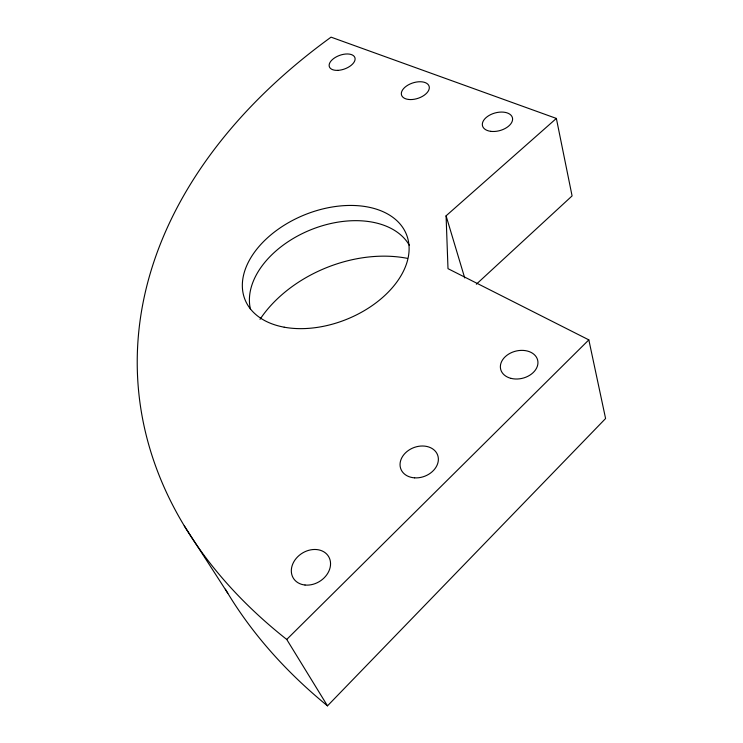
<?xml version="1.0" encoding="UTF-8"?>
<svg xmlns="http://www.w3.org/2000/svg" width="743" height="743" viewBox="0 0 743 743"><rect width="100%" height="100%" fill="white"/><g stroke="black" fill="none" stroke-linecap="round" stroke-linejoin="round"><path stroke-width="1.11" d="M327.496 705.85L605.591 418.523L588.837 339.876L448.001 268.66L446.079 215.823L556.368 118.434L331.062 37.15A683.997 453.341 -4.3 0 0 286.733 639.444L327.496 705.85A636.658 447.88 -2.2 0 1 225.37 589.19M286.733 639.444L588.837 339.876M476.337 284.216L572.082 195.911L556.368 118.434M184.264 525.83L227.813 593.267M446.079 215.823L464.719 277.947M260.013 319.323A115.128 80.077 -22 0 1 407.489 258.378M250.521 309.422A86.021 56.514 -22.1 0 1 310.88 229.754A86.021 56.514 -22.1 0 1 409.374 245.32M284.216 327.199A87.052 56.319 -22.1 0 0 409.114 248.468A87.052 56.319 -22.1 0 0 283.845 225.454A87.052 56.319 -22.1 0 0 284.216 327.199M414.631 477.851A19.671 15.324 -21 0 0 437.618 455.022A19.671 15.324 -21 0 0 405.381 452.97A19.671 15.324 -21 0 0 414.631 477.851M408.511 99.451A14.461 8.117 -17.9 0 0 429.315 87.544A14.461 8.117 -17.9 0 0 408.158 84.981A14.461 8.117 -17.9 0 0 408.511 99.451M305.02 585.02A20.683 16.578 -32 0 0 330.096 560.12A20.683 16.578 -32 0 0 297.692 556.767A20.683 16.578 -32 0 0 305.02 585.02M511.054 378.382A19.049 13.987 -13.9 0 0 537.895 361.516A19.049 13.987 -13.9 0 0 508.528 354.179A19.049 13.987 -13.9 0 0 511.054 378.382M490.724 131.335A15.51 9.139 -15.4 0 0 512.577 118.546A15.51 9.139 -15.4 0 0 489.07 115.462A15.51 9.139 -15.4 0 0 490.724 131.335M337.786 70.362A13.569 7.235 -19.8 0 0 354.894 57.62A13.569 7.235 -19.8 0 0 333.681 58.521A13.569 7.235 -19.8 0 0 337.786 70.362"/></g></svg>
